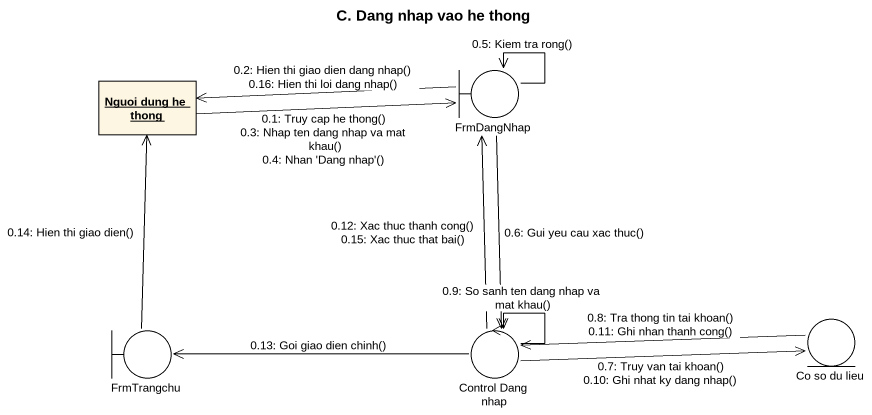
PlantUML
@startuml
title C. Dang nhap vao he thong
allowmixing
hide circle
hide empty members
boundary FrmDangNhap
object "Nguoi dung he thong" as Nguoi_dung_he_thong
entity "Co so du lieu" as Co_so_du_lieu
boundary FrmTrangchu
control "Control Dang nhap" as Control_Dang_nhap
Nguoi_dung_he_thong -right-> FrmDangNhap : 0.1: Truy cap he thong()\n0.3: Nhap ten dang nhap va mat khau()\n0.4: Nhan 'Dang nhap'()
FrmDangNhap -left-> Nguoi_dung_he_thong : 0.2: Hien thi giao dien dang nhap()\n0.16: Hien thi loi dang nhap()
FrmDangNhap --> FrmDangNhap : 0.5: Kiem tra rong()
FrmDangNhap --> Control_Dang_nhap : 0.6: Gui yeu cau xac thuc()
Control_Dang_nhap -right-> Co_so_du_lieu : 0.7: Truy van tai khoan()\n0.10: Ghi nhat ky dang nhap()
Co_so_du_lieu -left-> Control_Dang_nhap : 0.8: Tra thong tin tai khoan()\n0.11: Ghi nhan thanh cong()
Control_Dang_nhap --> Control_Dang_nhap : 0.9: So sanh ten dang nhap va mat khau()
Control_Dang_nhap -up-> FrmDangNhap : 0.12: Xac thuc thanh cong()\n0.15: Xac thuc that bai()
Control_Dang_nhap -left-> FrmTrangchu : 0.13: Goi giao dien chinh()
FrmTrangchu -up-> Nguoi_dung_he_thong : 0.14: Hien thi giao dien()
@enduml
